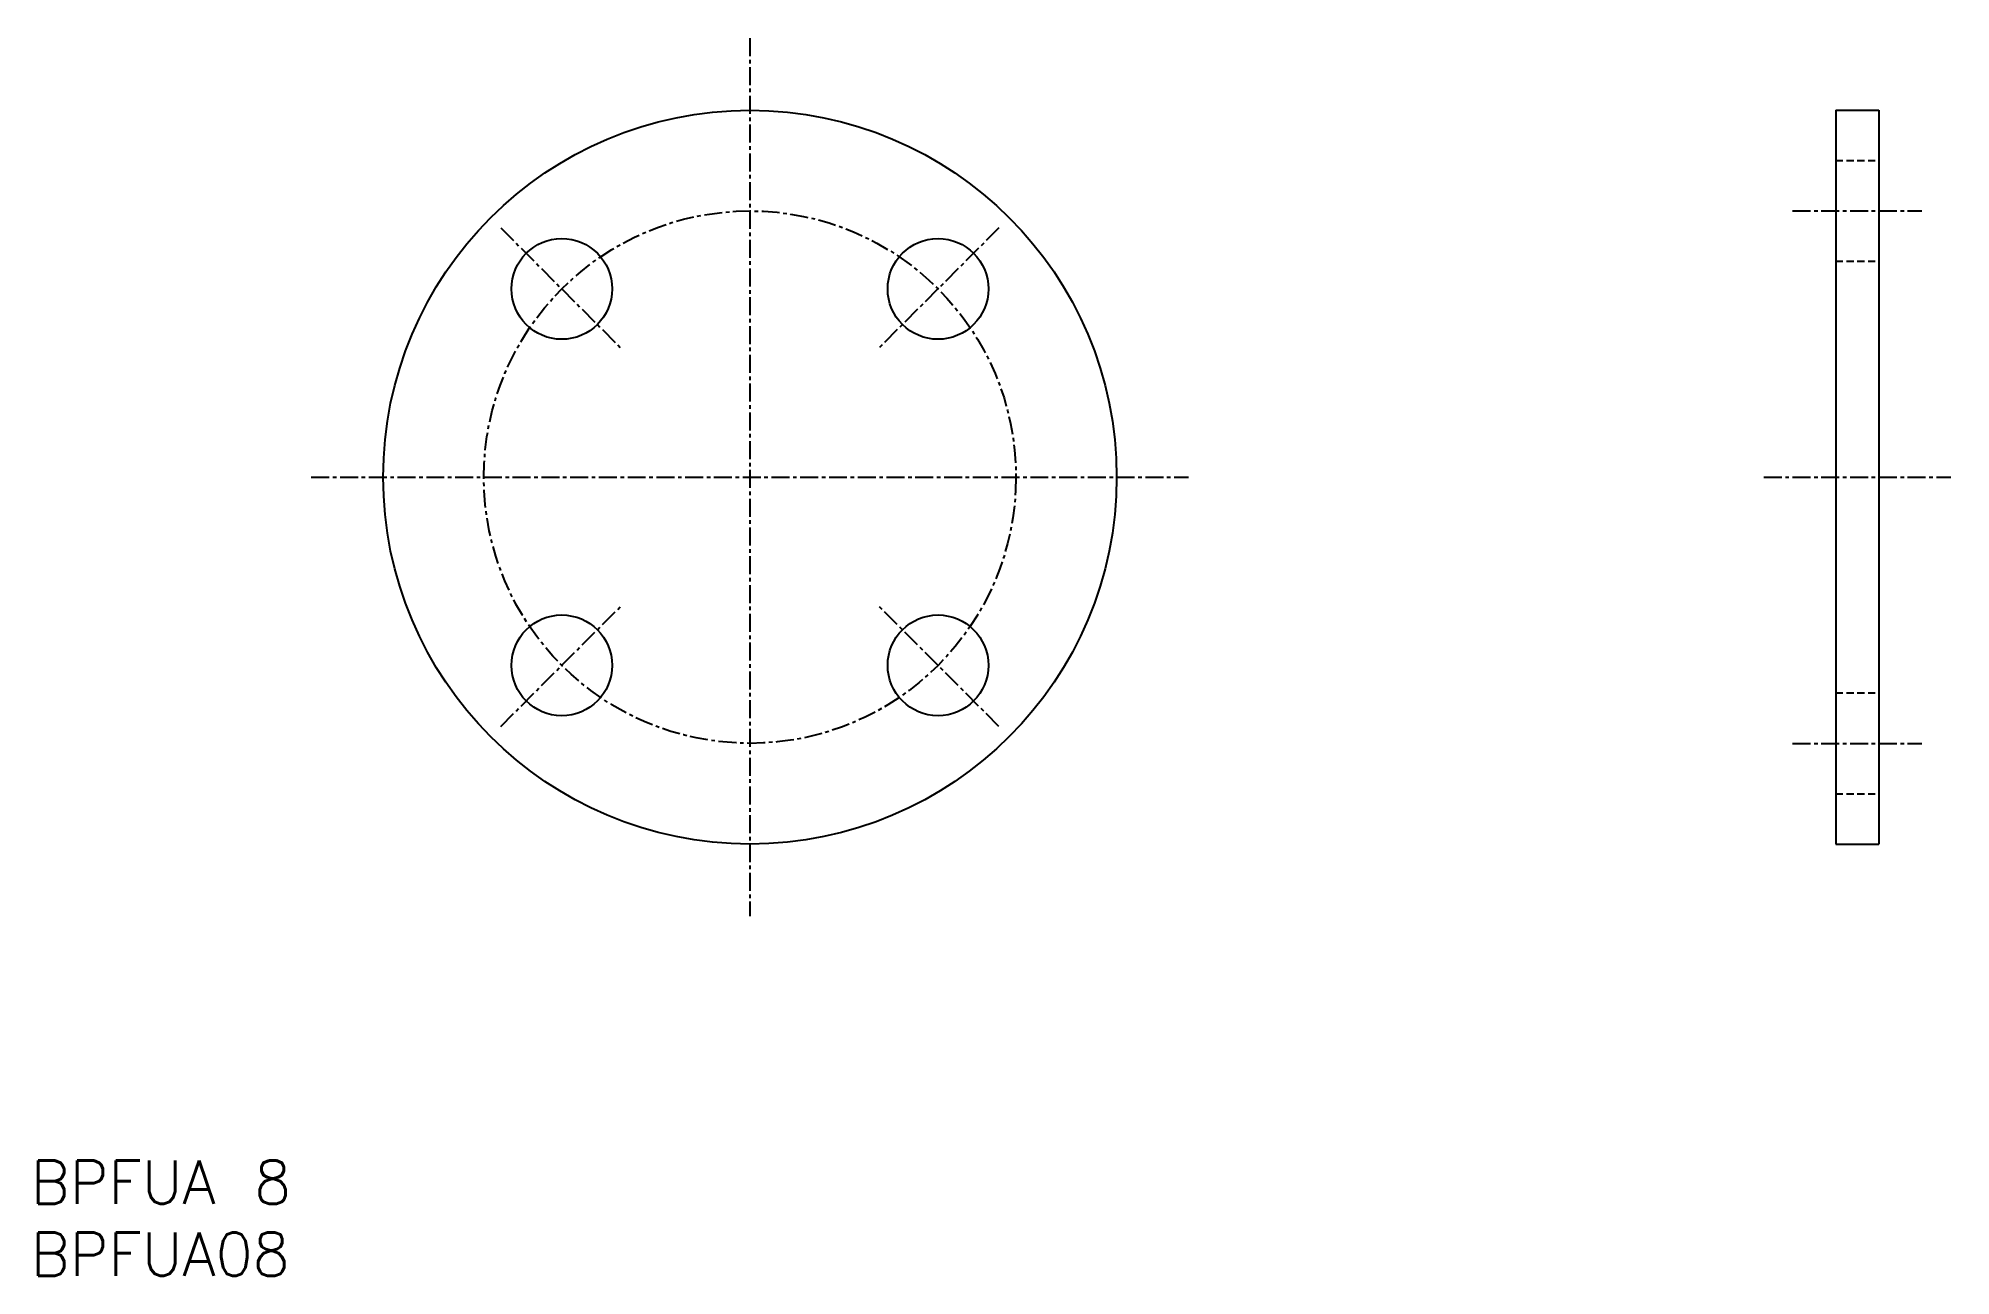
# Model space of a CAD drawing. Extents: x 1 to 134, y 0 to 86.
import ezdxf

# ---------------------------------------------------------------- set-up
doc = ezdxf.new("R2010")
doc.units = 0
doc.linetypes.add('CENTER', pattern=[2, 1.25, -0.25, 0.25, -0.25])
doc.linetypes.add('DASHED', pattern=[0.75, 0.5, -0.25])
doc.layers.get('0').update_dxf_attribs({"linetype": 'CONTINUOUS'})
doc.layers.add('CENTER', color=1, linetype='CENTER')
doc.styles.get("Standard").update_dxf_attribs({"font": 'txt.shx'})

# ---------------------------------------------------------------- blocks, each defined once
blk = doc.blocks.new('*U4')
at = {"color": 7, "linetype": 'CONTINUOUS'}
blk.add_text('BPFUA08', height=3, dxfattribs=at).set_placement((0, 0))
blk = doc.blocks.new('*U5')
at = {"color": 7, "linetype": 'CONTINUOUS'}
blk.add_text('BPFUA 8', height=3, dxfattribs=at).set_placement((0, 5))

msp = doc.modelspace()

# ---------------------------------------------------------------- linework, layer by layer
at = {"color": 7, "linetype": 'CONTINUOUS'}
for p, q in [((125.5, 81), (125.5, 30)), ((125.5, 81), (128.5, 81)), ((128.5, 81), (128.5, 30)), ((125.5, 30), (128.5, 30))]:
    msp.add_line(p, q, dxfattribs=at)
at = {"color": 3, "linetype": 'DASHED'}
for p, q in [((125.5, 77.5), (128.5, 77.5)), ((125.5, 70.5), (128.5, 70.5)), ((125.5, 40.5), (128.5, 40.5)), ((125.5, 33.5), (128.5, 33.5))]:
    msp.add_line(p, q, dxfattribs=at)
at = {"color": 7, "linetype": 'CONTINUOUS'}
for centre, radius in [((50, 55.5), 25.5), ((36.92, 68.58), 3.5), ((63.08, 68.58), 3.5), ((36.92, 42.42), 3.5), ((63.08, 42.42), 3.5)]:
    msp.add_circle(centre, radius, dxfattribs=at)
at = {"layer": 'CENTER', "color": 1, "linetype": 'CENTER'}
for p, q in [((50, 86), (50, 25)), ((122.5, 74), (131.5, 74)), ((32.68, 72.82), (41.16, 64.34)), ((67.32, 72.82), (58.84, 64.34)), ((19.5, 55.5), (80.5, 55.5)), ((120.5, 55.5), (133.5, 55.5)), ((32.68, 38.18), (41.16, 46.66)), ((67.32, 38.18), (58.84, 46.66)), ((122.5, 37), (131.5, 37))]:
    msp.add_line(p, q, dxfattribs=at)
msp.add_circle((50, 55.5), 18.5, dxfattribs=at)

# ---------------------------------------------------------------- block references
at = {"color": 7, "linetype": 'CONTINUOUS'}
for name in ['*U5', '*U4']:
    msp.add_blockref(name, (0, 0), dxfattribs=at)

doc.saveas('drawing.dxf')
